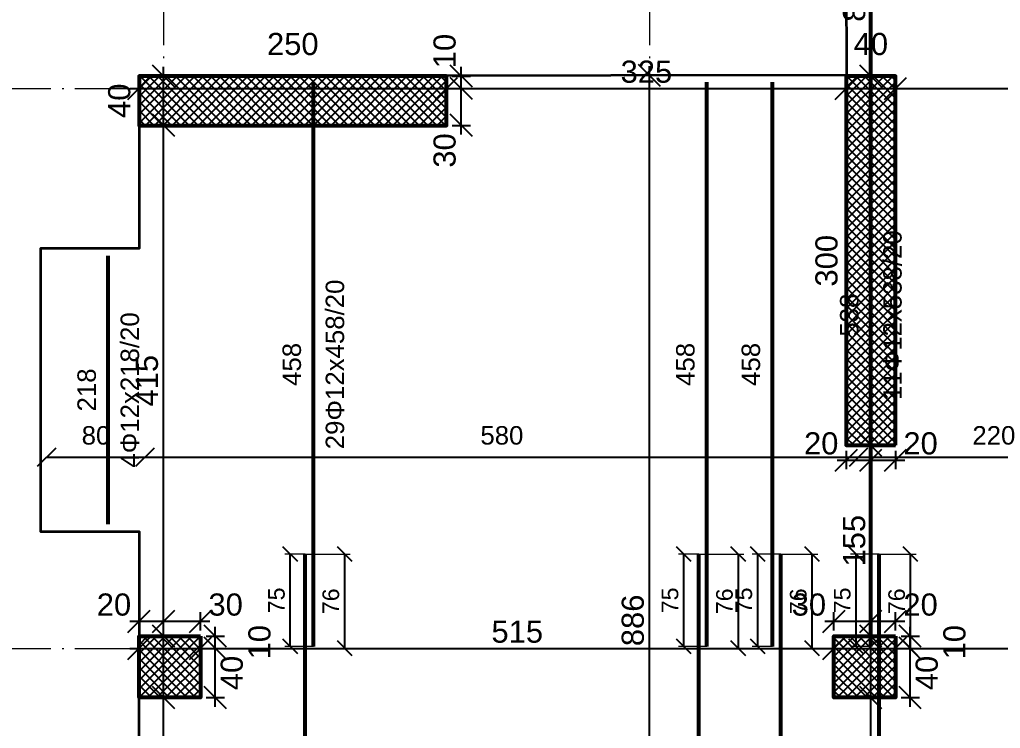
# Model space of a CAD drawing. Header units: millimetres. Extents: x -404 to 6018, y -5139 to 7890.
# Drawn here: x 4133 to 4930, y 2330 to 2906 of the extents above; entities that cross this region are included whole.
import ezdxf
from ezdxf.enums import TextEntityAlignment as Align

# ---------------------------------------------------------------- set-up
doc = ezdxf.new("R2010")
doc.units = ezdxf.units.MM
doc.linetypes.add('ZWCAD_ISO04W100', pattern=[30.5, 24, -3, 0.5, -3])
for name, color, linetype, lineweight in [('AXIS LINES', 255, 'ZWCAD_ISO04W100', 13), ('COLUMN', 140, 'Continuous', 53), ('SLAB', 3, 'Continuous', 35), ('WALL', 10, 'Continuous', 53)]:
    doc.layers.add(name, color=color, linetype=linetype, lineweight=lineweight)
for name, color, linetype in [('FW_COLUMN_HATCH', 8, 'Continuous'), ('FW_DIM', 7, 'Continuous'), ('FW_WALL_HATCH', 8, 'Continuous'), ('REB_BOT_MESH_Y', 5, 'Continuous'), ('REB_BOT_MESH_Y_AXDIM', 5, 'Continuous'), ('REB_BOT_MESH_Y_LAP', 5, 'Continuous'), ('REB_BOT_MESH_Y_RANGE', 5, 'Continuous'), ('REB_BOT_MESH_Y_TEXT', 5, 'Continuous')]:
    doc.layers.add(name, color=color, linetype=linetype)
doc.styles.add('REBAR_TXT', font='arial.ttf')
doc.styles.get("Standard").update_dxf_attribs({"font": 'arial.ttf'})
doc.dimstyles.new('FW_DIM', dxfattribs={"dimtxt": 18, "dimasz": 9, "dimexe": 7.5, "dimexo": 4.5, "dimgap": 4.5, "dimtad": 1, "dimdec": 0, "dimtxsty": 'Standard', "dimtsz": 9, "dimcen": 2.5, "dimdle": 7.5, "dimclrd": 256, "dimclre": 256, "dimclrt": 7, "dimazin": 3, "dimtfac": 1, "dimtmove": 2, "dimatfit": 3})
doc.dimstyles.new('REBAR LAP', dxfattribs={"dimtxt": 13.5, "dimasz": 2.5, "dimexe": 4.5, "dimexo": 0, "dimgap": 4.5, "dimtad": 1, "dimdec": 0, "dimtxsty": 'Standard', "dimtsz": 6, "dimcen": 2.5, "dimclrd": 6, "dimclre": 6, "dimclrt": 7, "dimazin": 3, "dimtfac": 1, "dimtmove": 2, "dimatfit": 3, "dimlwd": 25, "dimlwe": 18})
doc.dimstyles.new('REBAR M-200', dxfattribs={"dimtxt": 15, "dimasz": 15, "dimexe": 25, "dimexo": 12.5, "dimgap": 10, "dimtad": 1, "dimdec": 0, "dimtxsty": 'Standard', "dimblk": 'NONE', "dimcen": 50, "dimse1": 1, "dimse2": 1, "dimclrd": 6, "dimclre": 6, "dimclrt": 7, "dimazin": 3, "dimtfac": 1, "dimtmove": 2, "dimatfit": 3, "dimldrblk": 'NONE', "dimlwd": 53})
doc.dimstyles.new('REBAR RANGE', dxfattribs={"dimtxt": 15, "dimasz": 2.5, "dimexe": 0, "dimexo": 0, "dimgap": 10, "dimtad": 1, "dimdec": 0, "dimtxsty": 'Standard', "dimtsz": 7.5, "dimcen": 2.5, "dimse1": 1, "dimse2": 1, "dimclrd": 6, "dimclre": 6, "dimclrt": 7, "dimazin": 3, "dimtfac": 1, "dimtmove": 2, "dimatfit": 3, "dimlwd": 25})

# ---------------------------------------------------------------- blocks, each defined once
blk = doc.blocks.new('*D711')
at = {"color": 6, "lineweight": 53}
blk.add_line((4364.99, 1955), (4364.99, 2471.5), dxfattribs=at)
at = {"layer": 'Defpoints'}
for p in [(4364.99, 2471.5), (4364.99, 1955), (4364.99, 1955)]:
    blk.add_point(p, dxfattribs=at)
at = {"layer": 'REB_BOT_MESH_Y', "color": 7, "insert": (4347.49, 2213.25), "char_height": 15, "attachment_point": 5, "rotation": 90}
blk.add_mtext('516', dxfattribs=at)
blk = doc.blocks.new('_NONE')
blk = doc.blocks.new('*D712')
at = {"color": 6, "lineweight": 53}
blk.add_line((4371.74, 2396.5), (4371.74, 2855), dxfattribs=at)
at = {"layer": 'Defpoints'}
for p in [(4371.74, 2855), (4371.74, 2396.5), (4371.74, 2396.5)]:
    blk.add_point(p, dxfattribs=at)
at = {"layer": 'REB_BOT_MESH_Y', "color": 7, "insert": (4354.24, 2625.75), "char_height": 15, "attachment_point": 5, "rotation": 90}
blk.add_mtext('458', dxfattribs=at)
blk = doc.blocks.new('_Oblique')
at = {"color": 0, "linetype": 'ByBlock', "lineweight": -2}
blk.add_line((-0.5, -0.5), (0.5, 0.5), dxfattribs=at)
blk = doc.blocks.new('*D713')
at = {"color": 6, "lineweight": 18}
for p, q in [((4364.99, 2471.5), (4348.49, 2471.5)), ((4371.74, 2396.5), (4348.49, 2396.5))]:
    blk.add_line(p, q, dxfattribs=at)
at = {"color": 6, "lineweight": 25}
blk.add_line((4352.99, 2396.5), (4352.99, 2471.5), dxfattribs=at)
at = {"layer": 'Defpoints'}
for p in [(4364.99, 2471.5), (4352.99, 2396.5), (4371.74, 2396.5)]:
    blk.add_point(p, dxfattribs=at)
at = {"layer": 'REB_BOT_MESH_Y_LAP', "color": 6, "xscale": 12, "yscale": 12, "rotation": 90}
for p in [(4352.99, 2471.5), (4352.99, 2396.5)]:
    blk.add_blockref('_OBLIQUE', p, dxfattribs=at)
at = {"layer": 'REB_BOT_MESH_Y_LAP', "color": 7, "insert": (4341.74, 2434), "char_height": 13.5, "attachment_point": 5, "rotation": 90}
blk.add_mtext('75', dxfattribs=at)
blk = doc.blocks.new('*D714')
at = {"color": 6, "lineweight": 18}
for p, q in [((4364.99, 2471.5), (4401.74, 2471.5)), ((4364.99, 2395), (4401.74, 2395))]:
    blk.add_line(p, q, dxfattribs=at)
at = {"color": 6, "lineweight": 25}
blk.add_line((4397.24, 2395), (4397.24, 2471.5), dxfattribs=at)
at = {"layer": 'Defpoints'}
for p in [(4364.99, 2471.5), (4364.99, 2395), (4397.24, 2395)]:
    blk.add_point(p, dxfattribs=at)
at = {"layer": 'REB_BOT_MESH_Y_AXDIM', "color": 6, "xscale": 12, "yscale": 12, "rotation": 90}
for p in [(4397.24, 2471.5), (4397.24, 2395)]:
    blk.add_blockref('_OBLIQUE', p, dxfattribs=at)
at = {"layer": 'REB_BOT_MESH_Y_AXDIM', "color": 7, "insert": (4385.99, 2433.25), "char_height": 13.5, "attachment_point": 5, "rotation": 90}
blk.add_mtext('76', dxfattribs=at)
blk = doc.blocks.new('*D739')
at = {"color": 6, "lineweight": 53}
blk.add_line((4831.74, 1967.5), (4831.74, 2471.5), dxfattribs=at)
at = {"layer": 'Defpoints'}
for p in [(4831.74, 2471.5), (4831.74, 1967.5), (4831.74, 1967.5)]:
    blk.add_point(p, dxfattribs=at)
at = {"layer": 'REB_BOT_MESH_Y', "color": 7, "insert": (4814.24, 2219.5), "char_height": 15, "attachment_point": 5, "rotation": 90}
blk.add_mtext('504', dxfattribs=at)
blk = doc.blocks.new('*D740')
at = {"color": 6, "lineweight": 53}
blk.add_line((4824.99, 2396.5), (4824.99, 2935), dxfattribs=at)
at = {"layer": 'Defpoints'}
for p in [(4824.99, 2935), (4824.99, 2396.5), (4824.99, 2396.5)]:
    blk.add_point(p, dxfattribs=at)
at = {"layer": 'REB_BOT_MESH_Y', "color": 7, "insert": (4807.49, 2665.75), "char_height": 15, "attachment_point": 5, "rotation": 90}
blk.add_mtext('538', dxfattribs=at)
blk = doc.blocks.new('*D751')
at = {"color": 6, "lineweight": 18}
for p, q in [((4831.74, 2471.5), (4808.49, 2471.5)), ((4824.99, 2396.5), (4808.49, 2396.5))]:
    blk.add_line(p, q, dxfattribs=at)
at = {"color": 6, "lineweight": 25}
blk.add_line((4812.99, 2396.5), (4812.99, 2471.5), dxfattribs=at)
at = {"layer": 'Defpoints'}
for p in [(4831.74, 2471.5), (4812.99, 2396.5), (4824.99, 2396.5)]:
    blk.add_point(p, dxfattribs=at)
at = {"layer": 'REB_BOT_MESH_Y_LAP', "color": 6, "xscale": 12, "yscale": 12, "rotation": 90}
for p in [(4812.99, 2471.5), (4812.99, 2396.5)]:
    blk.add_blockref('_OBLIQUE', p, dxfattribs=at)
at = {"layer": 'REB_BOT_MESH_Y_LAP', "color": 7, "insert": (4801.74, 2434), "char_height": 13.5, "attachment_point": 5, "rotation": 90}
blk.add_mtext('75', dxfattribs=at)
blk = doc.blocks.new('*D752')
at = {"color": 6, "lineweight": 18}
for p, q in [((4831.74, 2471.5), (4861.74, 2471.5)), ((4831.74, 2395), (4861.74, 2395))]:
    blk.add_line(p, q, dxfattribs=at)
at = {"color": 6, "lineweight": 25}
blk.add_line((4857.24, 2395), (4857.24, 2471.5), dxfattribs=at)
at = {"layer": 'Defpoints'}
for p in [(4831.74, 2471.5), (4831.74, 2395), (4857.24, 2395)]:
    blk.add_point(p, dxfattribs=at)
at = {"layer": 'REB_BOT_MESH_Y_AXDIM', "color": 6, "xscale": 12, "yscale": 12, "rotation": 90}
for p in [(4857.24, 2471.5), (4857.24, 2395)]:
    blk.add_blockref('_OBLIQUE', p, dxfattribs=at)
at = {"layer": 'REB_BOT_MESH_Y_AXDIM', "color": 7, "insert": (4845.99, 2433.25), "char_height": 13.5, "attachment_point": 5, "rotation": 90}
blk.add_mtext('76', dxfattribs=at)
blk = doc.blocks.new('*D783')
at = {"color": 6, "lineweight": 53}
blk.add_line((4751.74, 1967.5), (4751.74, 2471.5), dxfattribs=at)
at = {"layer": 'Defpoints'}
for p in [(4751.74, 2471.5), (4751.74, 1967.5), (4751.74, 1967.5)]:
    blk.add_point(p, dxfattribs=at)
at = {"layer": 'REB_BOT_MESH_Y', "color": 7, "insert": (4734.24, 2219.5), "char_height": 15, "attachment_point": 5, "rotation": 90}
blk.add_mtext('504', dxfattribs=at)
blk = doc.blocks.new('*D784')
at = {"color": 6, "lineweight": 53}
blk.add_line((4744.99, 2396.5), (4744.99, 2855), dxfattribs=at)
at = {"layer": 'Defpoints'}
for p in [(4744.99, 2855), (4744.99, 2396.5), (4744.99, 2396.5)]:
    blk.add_point(p, dxfattribs=at)
at = {"layer": 'REB_BOT_MESH_Y', "color": 7, "insert": (4727.49, 2625.75), "char_height": 15, "attachment_point": 5, "rotation": 90}
blk.add_mtext('458', dxfattribs=at)
blk = doc.blocks.new('*D795')
at = {"color": 6, "lineweight": 18}
for p, q in [((4751.74, 2471.5), (4728.49, 2471.5)), ((4744.99, 2396.5), (4728.49, 2396.5))]:
    blk.add_line(p, q, dxfattribs=at)
at = {"color": 6, "lineweight": 25}
blk.add_line((4732.99, 2396.5), (4732.99, 2471.5), dxfattribs=at)
at = {"layer": 'Defpoints'}
for p in [(4751.74, 2471.5), (4732.99, 2396.5), (4744.99, 2396.5)]:
    blk.add_point(p, dxfattribs=at)
at = {"layer": 'REB_BOT_MESH_Y_LAP', "color": 6, "xscale": 12, "yscale": 12, "rotation": 90}
for p in [(4732.99, 2471.5), (4732.99, 2396.5)]:
    blk.add_blockref('_OBLIQUE', p, dxfattribs=at)
at = {"layer": 'REB_BOT_MESH_Y_LAP', "color": 7, "insert": (4721.74, 2434), "char_height": 13.5, "attachment_point": 5, "rotation": 90}
blk.add_mtext('75', dxfattribs=at)
blk = doc.blocks.new('*D796')
at = {"color": 6, "lineweight": 18}
for p, q in [((4751.74, 2471.5), (4781.74, 2471.5)), ((4751.74, 2395), (4781.74, 2395))]:
    blk.add_line(p, q, dxfattribs=at)
at = {"color": 6, "lineweight": 25}
blk.add_line((4777.24, 2395), (4777.24, 2471.5), dxfattribs=at)
at = {"layer": 'Defpoints'}
for p in [(4751.74, 2471.5), (4751.74, 2395), (4777.24, 2395)]:
    blk.add_point(p, dxfattribs=at)
at = {"layer": 'REB_BOT_MESH_Y_AXDIM', "color": 6, "xscale": 12, "yscale": 12, "rotation": 90}
for p in [(4777.24, 2471.5), (4777.24, 2395)]:
    blk.add_blockref('_OBLIQUE', p, dxfattribs=at)
at = {"layer": 'REB_BOT_MESH_Y_AXDIM', "color": 7, "insert": (4765.99, 2433.25), "char_height": 13.5, "attachment_point": 5, "rotation": 90}
blk.add_mtext('76', dxfattribs=at)
blk = doc.blocks.new('*D822')
at = {"color": 6, "lineweight": 53}
blk.add_line((4684.99, 1967.5), (4684.99, 2471.5), dxfattribs=at)
at = {"layer": 'Defpoints'}
for p in [(4684.99, 2471.5), (4684.99, 1967.5), (4684.99, 1967.5)]:
    blk.add_point(p, dxfattribs=at)
at = {"layer": 'REB_BOT_MESH_Y', "color": 7, "insert": (4667.49, 2219.5), "char_height": 15, "attachment_point": 5, "rotation": 90}
blk.add_mtext('504', dxfattribs=at)
blk = doc.blocks.new('*D823')
at = {"color": 6, "lineweight": 53}
blk.add_line((4691.74, 2396.5), (4691.74, 2855), dxfattribs=at)
at = {"layer": 'Defpoints'}
for p in [(4691.74, 2855), (4691.74, 2396.5), (4691.74, 2396.5)]:
    blk.add_point(p, dxfattribs=at)
at = {"layer": 'REB_BOT_MESH_Y', "color": 7, "insert": (4674.24, 2625.75), "char_height": 15, "attachment_point": 5, "rotation": 90}
blk.add_mtext('458', dxfattribs=at)
blk = doc.blocks.new('*D832')
at = {"color": 6, "lineweight": 18}
for p, q in [((4684.99, 2471.5), (4668.49, 2471.5)), ((4691.74, 2396.5), (4668.49, 2396.5))]:
    blk.add_line(p, q, dxfattribs=at)
at = {"color": 6, "lineweight": 25}
blk.add_line((4672.99, 2396.5), (4672.99, 2471.5), dxfattribs=at)
at = {"layer": 'Defpoints'}
for p in [(4684.99, 2471.5), (4672.99, 2396.5), (4691.74, 2396.5)]:
    blk.add_point(p, dxfattribs=at)
at = {"layer": 'REB_BOT_MESH_Y_LAP', "color": 6, "xscale": 12, "yscale": 12, "rotation": 90}
for p in [(4672.99, 2471.5), (4672.99, 2396.5)]:
    blk.add_blockref('_OBLIQUE', p, dxfattribs=at)
at = {"layer": 'REB_BOT_MESH_Y_LAP', "color": 7, "insert": (4661.74, 2434), "char_height": 13.5, "attachment_point": 5, "rotation": 90}
blk.add_mtext('75', dxfattribs=at)
blk = doc.blocks.new('*D833')
at = {"color": 6, "lineweight": 18}
for p, q in [((4684.99, 2471.5), (4721.74, 2471.5)), ((4684.99, 2395), (4721.74, 2395))]:
    blk.add_line(p, q, dxfattribs=at)
at = {"color": 6, "lineweight": 25}
blk.add_line((4717.24, 2395), (4717.24, 2471.5), dxfattribs=at)
at = {"layer": 'Defpoints'}
for p in [(4684.99, 2471.5), (4684.99, 2395), (4717.24, 2395)]:
    blk.add_point(p, dxfattribs=at)
at = {"layer": 'REB_BOT_MESH_Y_AXDIM', "color": 6, "xscale": 12, "yscale": 12, "rotation": 90}
for p in [(4717.24, 2471.5), (4717.24, 2395)]:
    blk.add_blockref('_OBLIQUE', p, dxfattribs=at)
at = {"layer": 'REB_BOT_MESH_Y_AXDIM', "color": 7, "insert": (4705.99, 2433.25), "char_height": 13.5, "attachment_point": 5, "rotation": 90}
blk.add_mtext('76', dxfattribs=at)
blk = doc.blocks.new('*D855')
at = {"color": 6, "lineweight": 25}
blk.add_line((4234.99, 2550.5), (4814.99, 2550.5), dxfattribs=at)
at = {"layer": 'Defpoints'}
for p in [(4234.99, 2550.5), (4234.99, 2550.5), (4814.99, 2550.5)]:
    blk.add_point(p, dxfattribs=at)
at = {"layer": 'REB_BOT_MESH_Y_RANGE', "color": 6, "xscale": 15, "yscale": 15}
for p in [(4234.99, 2550.5), (4814.99, 2550.5)]:
    blk.add_blockref('_OBLIQUE', p, dxfattribs=at)
at = {"layer": 'REB_BOT_MESH_Y_RANGE', "color": 7, "insert": (4524.99, 2568), "char_height": 15, "attachment_point": 5}
blk.add_mtext('580', dxfattribs=at)
blk = doc.blocks.new('*D858')
at = {"color": 6, "lineweight": 25}
blk.add_line((4814.99, 2550.5), (5034.99, 2550.5), dxfattribs=at)
at = {"layer": 'Defpoints'}
for p in [(4814.99, 2550.5), (4814.99, 2550.5), (5034.99, 2550.5)]:
    blk.add_point(p, dxfattribs=at)
at = {"layer": 'REB_BOT_MESH_Y_RANGE', "color": 6, "xscale": 15, "yscale": 15}
for p in [(4814.99, 2550.5), (5034.99, 2550.5)]:
    blk.add_blockref('_OBLIQUE', p, dxfattribs=at)
at = {"layer": 'REB_BOT_MESH_Y_RANGE', "color": 7, "insert": (4924.99, 2568), "char_height": 15, "attachment_point": 5}
blk.add_mtext('220', dxfattribs=at)
blk = doc.blocks.new('*D871')
at = {"color": 6, "lineweight": 25}
blk.add_line((4154.99, 2550.5), (4234.99, 2550.5), dxfattribs=at)
at = {"layer": 'Defpoints'}
for p in [(4154.99, 2550.5), (4154.99, 2550.5), (4234.99, 2550.5)]:
    blk.add_point(p, dxfattribs=at)
at = {"layer": 'REB_BOT_MESH_Y_RANGE', "color": 6, "xscale": 15, "yscale": 15}
for p in [(4154.99, 2550.5), (4234.99, 2550.5)]:
    blk.add_blockref('_OBLIQUE', p, dxfattribs=at)
at = {"layer": 'REB_BOT_MESH_Y_RANGE', "color": 7, "insert": (4194.99, 2568), "char_height": 15, "attachment_point": 5}
blk.add_mtext('80', dxfattribs=at)
blk = doc.blocks.new('*D872')
at = {"color": 6, "lineweight": 53}
blk.add_line((4204.99, 2496), (4204.99, 2714), dxfattribs=at)
at = {"layer": 'Defpoints'}
for p in [(4204.99, 2714), (4204.99, 2496), (4204.99, 2496)]:
    blk.add_point(p, dxfattribs=at)
at = {"layer": 'REB_BOT_MESH_Y', "color": 7, "insert": (4187.49, 2605), "char_height": 15, "attachment_point": 5, "rotation": 90}
blk.add_mtext('218', dxfattribs=at)
blk = doc.blocks.new('*D895')
for p, q in [((4491.99, 2812.5), (4491.99, 2857.5)), ((4484.49, 2850), (4499.49, 2850)), ((4484.49, 2820), (4499.49, 2820))]:
    blk.add_line(p, q)
at = {"layer": 'Defpoints'}
for p in [(4479.99, 2850), (4479.99, 2820), (4491.99, 2820)]:
    blk.add_point(p, dxfattribs=at)
at = {"layer": 'FW_DIM', "xscale": 18, "yscale": 18, "rotation": 90}
for p in [(4491.99, 2850), (4491.99, 2820)]:
    blk.add_blockref('_OBLIQUE', p, dxfattribs=at)
at = {"layer": 'FW_DIM', "color": 7, "insert": (4478.49, 2799.6), "char_height": 18, "attachment_point": 5, "rotation": 90}
blk.add_mtext('30', dxfattribs=at)
blk = doc.blocks.new('*D896')
for p, q in [((4491.99, 2842.5), (4491.99, 2867.5)), ((4484.49, 2860), (4499.49, 2860)), ((4484.49, 2850), (4499.49, 2850))]:
    blk.add_line(p, q)
at = {"layer": 'Defpoints'}
for p in [(4479.99, 2860), (4479.99, 2850), (4491.99, 2850)]:
    blk.add_point(p, dxfattribs=at)
at = {"layer": 'FW_DIM', "xscale": 18, "yscale": 18, "rotation": 90}
for p in [(4491.99, 2860), (4491.99, 2850)]:
    blk.add_blockref('_OBLIQUE', p, dxfattribs=at)
at = {"layer": 'FW_DIM', "color": 7, "insert": (4478.49, 2880.4), "char_height": 18, "attachment_point": 5, "rotation": 90}
blk.add_mtext('10', dxfattribs=at)
blk = doc.blocks.new('*D909')
for p, q in [((4804.99, 2555.5), (4804.99, 2540.5)), ((4824.99, 2555.5), (4824.99, 2540.5)), ((4797.49, 2548), (4832.49, 2548))]:
    blk.add_line(p, q)
at = {"layer": 'Defpoints'}
for p in [(4804.99, 2560), (4824.99, 2560), (4804.99, 2548)]:
    blk.add_point(p, dxfattribs=at)
at = {"layer": 'FW_DIM', "xscale": 18, "yscale": 18}
for p in [(4804.99, 2548), (4824.99, 2548)]:
    blk.add_blockref('_OBLIQUE', p, dxfattribs=at)
at = {"layer": 'FW_DIM', "color": 7, "insert": (4784.59, 2561.5), "char_height": 18, "attachment_point": 5}
blk.add_mtext('20', dxfattribs=at)
blk = doc.blocks.new('*D910')
for p, q in [((4824.99, 2555.5), (4824.99, 2540.5)), ((4844.99, 2555.5), (4844.99, 2540.5)), ((4817.49, 2548), (4852.49, 2548))]:
    blk.add_line(p, q)
at = {"layer": 'Defpoints'}
for p in [(4824.99, 2560), (4844.99, 2560), (4824.99, 2548)]:
    blk.add_point(p, dxfattribs=at)
at = {"layer": 'FW_DIM', "xscale": 18, "yscale": 18}
for p in [(4824.99, 2548), (4844.99, 2548)]:
    blk.add_blockref('_OBLIQUE', p, dxfattribs=at)
at = {"layer": 'FW_DIM', "color": 7, "insert": (4865.39, 2561.5), "char_height": 18, "attachment_point": 5}
blk.add_mtext('20', dxfattribs=at)
blk = doc.blocks.new('*D913')
for p, q in [((4794.99, 2409.5), (4794.99, 2424.5)), ((4824.99, 2409.5), (4824.99, 2424.5)), ((4787.49, 2417), (4832.49, 2417))]:
    blk.add_line(p, q)
at = {"layer": 'Defpoints'}
for p in [(4794.99, 2417), (4794.99, 2405), (4824.99, 2405)]:
    blk.add_point(p, dxfattribs=at)
at = {"layer": 'FW_DIM', "xscale": 18, "yscale": 18}
for p in [(4794.99, 2417), (4824.99, 2417)]:
    blk.add_blockref('_OBLIQUE', p, dxfattribs=at)
at = {"layer": 'FW_DIM', "color": 7, "insert": (4774.59, 2430.5), "char_height": 18, "attachment_point": 5}
blk.add_mtext('30', dxfattribs=at)
blk = doc.blocks.new('*D914')
for p, q in [((4824.99, 2409.5), (4824.99, 2424.5)), ((4844.99, 2409.5), (4844.99, 2424.5)), ((4817.49, 2417), (4852.49, 2417))]:
    blk.add_line(p, q)
at = {"layer": 'Defpoints'}
for p in [(4824.99, 2417), (4824.99, 2405), (4844.99, 2405)]:
    blk.add_point(p, dxfattribs=at)
at = {"layer": 'FW_DIM', "xscale": 18, "yscale": 18}
for p in [(4824.99, 2417), (4844.99, 2417)]:
    blk.add_blockref('_OBLIQUE', p, dxfattribs=at)
at = {"layer": 'FW_DIM', "color": 7, "insert": (4865.39, 2430.5), "char_height": 18, "attachment_point": 5}
blk.add_mtext('20', dxfattribs=at)
blk = doc.blocks.new('*D915')
for p, q in [((4856.99, 2347.5), (4856.99, 2402.5)), ((4849.49, 2395), (4864.49, 2395)), ((4849.49, 2355), (4864.49, 2355))]:
    blk.add_line(p, q)
at = {"layer": 'Defpoints'}
for p in [(4844.99, 2395), (4844.99, 2355), (4856.99, 2355)]:
    blk.add_point(p, dxfattribs=at)
at = {"layer": 'FW_DIM', "xscale": 18, "yscale": 18, "rotation": 90}
for p in [(4856.99, 2395), (4856.99, 2355)]:
    blk.add_blockref('_OBLIQUE', p, dxfattribs=at)
at = {"layer": 'FW_DIM', "color": 7, "insert": (4870.49, 2375), "char_height": 18, "attachment_point": 5, "rotation": 90}
blk.add_mtext('40', dxfattribs=at)
blk = doc.blocks.new('*D916')
for p, q in [((4856.99, 2387.5), (4856.99, 2412.5)), ((4849.49, 2405), (4864.49, 2405)), ((4849.49, 2395), (4864.49, 2395))]:
    blk.add_line(p, q)
at = {"layer": 'Defpoints'}
for p in [(4844.99, 2405), (4844.99, 2395), (4856.99, 2395)]:
    blk.add_point(p, dxfattribs=at)
at = {"layer": 'FW_DIM', "xscale": 18, "yscale": 18, "rotation": 90}
for p in [(4856.99, 2405), (4856.99, 2395)]:
    blk.add_blockref('_OBLIQUE', p, dxfattribs=at)
at = {"layer": 'FW_DIM', "color": 7, "insert": (4892.99, 2400), "char_height": 18, "attachment_point": 5, "rotation": 90}
blk.add_mtext('10', dxfattribs=at)
blk = doc.blocks.new('*D917')
for p, q in [((4229.99, 2409.5), (4229.99, 2424.5)), ((4249.99, 2409.5), (4249.99, 2424.5)), ((4222.49, 2417), (4257.49, 2417))]:
    blk.add_line(p, q)
at = {"layer": 'Defpoints'}
for p in [(4229.99, 2417), (4229.99, 2405), (4249.99, 2405)]:
    blk.add_point(p, dxfattribs=at)
at = {"layer": 'FW_DIM', "xscale": 18, "yscale": 18}
for p in [(4229.99, 2417), (4249.99, 2417)]:
    blk.add_blockref('_OBLIQUE', p, dxfattribs=at)
at = {"layer": 'FW_DIM', "color": 7, "insert": (4209.59, 2430.5), "char_height": 18, "attachment_point": 5}
blk.add_mtext('20', dxfattribs=at)
blk = doc.blocks.new('*D918')
for p, q in [((4249.99, 2409.5), (4249.99, 2424.5)), ((4279.99, 2409.5), (4279.99, 2424.5)), ((4242.49, 2417), (4287.49, 2417))]:
    blk.add_line(p, q)
at = {"layer": 'Defpoints'}
for p in [(4249.99, 2417), (4249.99, 2405), (4279.99, 2405)]:
    blk.add_point(p, dxfattribs=at)
at = {"layer": 'FW_DIM', "xscale": 18, "yscale": 18}
for p in [(4249.99, 2417), (4279.99, 2417)]:
    blk.add_blockref('_OBLIQUE', p, dxfattribs=at)
at = {"layer": 'FW_DIM', "color": 7, "insert": (4300.39, 2430.5), "char_height": 18, "attachment_point": 5}
blk.add_mtext('30', dxfattribs=at)
blk = doc.blocks.new('*D919')
for p, q in [((4291.99, 2347.5), (4291.99, 2402.5)), ((4284.49, 2395), (4299.49, 2395)), ((4284.49, 2355), (4299.49, 2355))]:
    blk.add_line(p, q)
at = {"layer": 'Defpoints'}
for p in [(4279.99, 2395), (4279.99, 2355), (4291.99, 2355)]:
    blk.add_point(p, dxfattribs=at)
at = {"layer": 'FW_DIM', "xscale": 18, "yscale": 18, "rotation": 90}
for p in [(4291.99, 2395), (4291.99, 2355)]:
    blk.add_blockref('_OBLIQUE', p, dxfattribs=at)
at = {"layer": 'FW_DIM', "color": 7, "insert": (4305.49, 2375), "char_height": 18, "attachment_point": 5, "rotation": 90}
blk.add_mtext('40', dxfattribs=at)
blk = doc.blocks.new('*D920')
for p, q in [((4291.99, 2387.5), (4291.99, 2412.5)), ((4284.49, 2405), (4299.49, 2405)), ((4284.49, 2395), (4299.49, 2395))]:
    blk.add_line(p, q)
at = {"layer": 'Defpoints'}
for p in [(4279.99, 2405), (4279.99, 2395), (4291.99, 2395)]:
    blk.add_point(p, dxfattribs=at)
at = {"layer": 'FW_DIM', "xscale": 18, "yscale": 18, "rotation": 90}
for p in [(4291.99, 2405), (4291.99, 2395)]:
    blk.add_blockref('_OBLIQUE', p, dxfattribs=at)
at = {"layer": 'FW_DIM', "color": 7, "insert": (4327.99, 2400), "char_height": 18, "attachment_point": 5, "rotation": 90}
blk.add_mtext('10', dxfattribs=at)
blk = doc.blocks.new('*D992')
for p, q in [((4229.93, 2399.5), (4229.93, 2402.5)), ((4279.99, 2399.5), (4279.99, 2402.5)), ((4222.43, 2395), (4287.49, 2395))]:
    blk.add_line(p, q)
at = {"layer": 'Defpoints'}
for p in [(4229.93, 2395), (4229.93, 2395), (4279.99, 2395)]:
    blk.add_point(p, dxfattribs=at)
at = {"layer": 'FW_DIM', "xscale": 18, "yscale": 18}
for p in [(4229.93, 2395), (4279.99, 2395)]:
    blk.add_blockref('_OBLIQUE', p, dxfattribs=at)
blk = doc.blocks.new('*D993')
for p, q in [((4279.99, 2399.5), (4279.99, 2402.5)), ((4794.99, 2399.5), (4794.99, 2402.5)), ((4272.49, 2395), (4802.49, 2395))]:
    blk.add_line(p, q)
at = {"layer": 'Defpoints'}
for p in [(4279.99, 2395), (4279.99, 2395), (4794.99, 2395)]:
    blk.add_point(p, dxfattribs=at)
at = {"layer": 'FW_DIM', "xscale": 18, "yscale": 18}
for p in [(4279.99, 2395), (4794.99, 2395)]:
    blk.add_blockref('_OBLIQUE', p, dxfattribs=at)
at = {"layer": 'FW_DIM', "color": 7, "insert": (4537.49, 2408.5), "char_height": 18, "attachment_point": 5}
blk.add_mtext('515', dxfattribs=at)
blk = doc.blocks.new('*D994')
for p, q in [((4794.99, 2399.5), (4794.99, 2402.5)), ((4844.99, 2399.5), (4844.99, 2402.5)), ((4787.49, 2395), (4852.49, 2395))]:
    blk.add_line(p, q)
at = {"layer": 'Defpoints'}
for p in [(4794.99, 2395), (4794.99, 2395), (4844.99, 2395)]:
    blk.add_point(p, dxfattribs=at)
at = {"layer": 'FW_DIM', "xscale": 18, "yscale": 18}
for p in [(4794.99, 2395), (4844.99, 2395)]:
    blk.add_blockref('_OBLIQUE', p, dxfattribs=at)
blk = doc.blocks.new('*D995')
for p, q in [((4844.99, 2399.5), (4844.99, 2402.5)), ((5449.99, 2399.5), (5449.99, 2402.5)), ((4837.49, 2395), (5457.49, 2395))]:
    blk.add_line(p, q)
at = {"layer": 'Defpoints'}
for p in [(4844.99, 2395), (4844.99, 2395), (5449.99, 2395)]:
    blk.add_point(p, dxfattribs=at)
at = {"layer": 'FW_DIM', "xscale": 18, "yscale": 18}
for p in [(4844.99, 2395), (5449.99, 2395)]:
    blk.add_blockref('_OBLIQUE', p, dxfattribs=at)
at = {"layer": 'FW_DIM', "color": 7, "insert": (5147.49, 2408.5), "char_height": 18, "attachment_point": 5}
blk.add_mtext('605', dxfattribs=at)
blk = doc.blocks.new('*D998')
for p, q in [((4229.99, 2854.5), (4229.99, 2857.5)), ((4479.99, 2854.5), (4479.99, 2857.5)), ((4222.49, 2850), (4487.49, 2850))]:
    blk.add_line(p, q)
at = {"layer": 'Defpoints'}
for p in [(4229.99, 2850), (4229.99, 2850), (4479.99, 2850)]:
    blk.add_point(p, dxfattribs=at)
at = {"layer": 'FW_DIM', "xscale": 18, "yscale": 18}
for p in [(4229.99, 2850), (4479.99, 2850)]:
    blk.add_blockref('_OBLIQUE', p, dxfattribs=at)
at = {"layer": 'FW_DIM', "color": 7, "insert": (4354.99, 2886), "char_height": 18, "attachment_point": 5}
blk.add_mtext('250', dxfattribs=at)
blk = doc.blocks.new('*D999')
for p, q in [((4479.99, 2854.5), (4479.99, 2857.5)), ((4804.99, 2854.5), (4804.99, 2857.5)), ((4472.49, 2850), (4812.49, 2850))]:
    blk.add_line(p, q)
at = {"layer": 'Defpoints'}
for p in [(4479.99, 2850), (4479.99, 2850), (4804.99, 2850)]:
    blk.add_point(p, dxfattribs=at)
at = {"layer": 'FW_DIM', "xscale": 18, "yscale": 18}
for p in [(4479.99, 2850), (4804.99, 2850)]:
    blk.add_blockref('_OBLIQUE', p, dxfattribs=at)
at = {"layer": 'FW_DIM', "color": 7, "insert": (4642.49, 2863.5), "char_height": 18, "attachment_point": 5}
blk.add_mtext('325', dxfattribs=at)
blk = doc.blocks.new('*D1000')
for p, q in [((4804.99, 2854.5), (4804.99, 2857.5)), ((4844.99, 2854.5), (4844.99, 2857.5)), ((4797.49, 2850), (4852.49, 2850))]:
    blk.add_line(p, q)
at = {"layer": 'Defpoints'}
for p in [(4804.99, 2850), (4804.99, 2850), (4844.99, 2850)]:
    blk.add_point(p, dxfattribs=at)
at = {"layer": 'FW_DIM', "xscale": 18, "yscale": 18}
for p in [(4804.99, 2850), (4844.99, 2850)]:
    blk.add_blockref('_OBLIQUE', p, dxfattribs=at)
at = {"layer": 'FW_DIM', "color": 7, "insert": (4824.99, 2886), "char_height": 18, "attachment_point": 5}
blk.add_mtext('40', dxfattribs=at)
blk = doc.blocks.new('*D1001')
for p, q in [((4844.99, 2854.5), (4844.99, 2857.5)), ((5249.99, 2854.5), (5249.99, 2857.5)), ((4837.49, 2850), (5257.49, 2850))]:
    blk.add_line(p, q)
at = {"layer": 'Defpoints'}
for p in [(4844.99, 2850), (4844.99, 2850), (5249.99, 2850)]:
    blk.add_point(p, dxfattribs=at)
at = {"layer": 'FW_DIM', "xscale": 18, "yscale": 18}
for p in [(4844.99, 2850), (5249.99, 2850)]:
    blk.add_blockref('_OBLIQUE', p, dxfattribs=at)
at = {"layer": 'FW_DIM', "color": 7, "insert": (5047.49, 2863.5), "char_height": 18, "attachment_point": 5}
blk.add_mtext('405', dxfattribs=at)
blk = doc.blocks.new('*D1015')
for p, q in [((4249.99, 1992.5), (4249.99, 2362.5)), ((4245.49, 2355), (4242.49, 2355)), ((4245.49, 2000), (4242.49, 2000))]:
    blk.add_line(p, q)
at = {"layer": 'Defpoints'}
for p in [(4249.99, 2355), (4249.99, 2000), (4249.99, 2000)]:
    blk.add_point(p, dxfattribs=at)
at = {"layer": 'FW_DIM', "xscale": 18, "yscale": 18, "rotation": 90}
for p in [(4249.99, 2355), (4249.99, 2000)]:
    blk.add_blockref('_OBLIQUE', p, dxfattribs=at)
at = {"layer": 'FW_DIM', "color": 7, "insert": (4236.49, 2177.5), "char_height": 18, "attachment_point": 5, "rotation": 90}
blk.add_mtext('355', dxfattribs=at)
blk = doc.blocks.new('*D1016')
for p, q in [((4249.99, 2347.5), (4249.99, 2412.5)), ((4245.49, 2405), (4242.49, 2405)), ((4245.49, 2355), (4242.49, 2355))]:
    blk.add_line(p, q)
at = {"layer": 'Defpoints'}
for p in [(4249.99, 2405), (4249.99, 2355), (4249.99, 2355)]:
    blk.add_point(p, dxfattribs=at)
at = {"layer": 'FW_DIM', "xscale": 18, "yscale": 18, "rotation": 90}
for p in [(4249.99, 2405), (4249.99, 2355)]:
    blk.add_blockref('_OBLIQUE', p, dxfattribs=at)
blk = doc.blocks.new('*D1017')
for p, q in [((4249.99, 2397.5), (4249.99, 2827.5)), ((4245.49, 2820), (4242.49, 2820)), ((4245.49, 2405), (4242.49, 2405))]:
    blk.add_line(p, q)
at = {"layer": 'Defpoints'}
for p in [(4249.99, 2820), (4249.99, 2405), (4249.99, 2405)]:
    blk.add_point(p, dxfattribs=at)
at = {"layer": 'FW_DIM', "xscale": 18, "yscale": 18, "rotation": 90}
for p in [(4249.99, 2820), (4249.99, 2405)]:
    blk.add_blockref('_OBLIQUE', p, dxfattribs=at)
at = {"layer": 'FW_DIM', "color": 7, "insert": (4236.49, 2612.5), "char_height": 18, "attachment_point": 5, "rotation": 90}
blk.add_mtext('415', dxfattribs=at)
blk = doc.blocks.new('*D1018')
for p, q in [((4249.99, 2812.5), (4249.99, 2867.5)), ((4245.49, 2860), (4242.49, 2860)), ((4245.49, 2820), (4242.49, 2820))]:
    blk.add_line(p, q)
at = {"layer": 'Defpoints'}
for p in [(4249.99, 2860), (4249.99, 2820), (4249.99, 2820)]:
    blk.add_point(p, dxfattribs=at)
at = {"layer": 'FW_DIM', "xscale": 18, "yscale": 18, "rotation": 90}
for p in [(4249.99, 2860), (4249.99, 2820)]:
    blk.add_blockref('_OBLIQUE', p, dxfattribs=at)
at = {"layer": 'FW_DIM', "color": 7, "insert": (4213.99, 2840), "char_height": 18, "attachment_point": 5, "rotation": 90}
blk.add_mtext('40', dxfattribs=at)
blk = doc.blocks.new('*D1026')
for p, q in [((4644.99, 1967.5), (4644.99, 2868.02)), ((4640.49, 2860.52), (4637.49, 2860.52)), ((4640.49, 1975), (4637.49, 1975))]:
    blk.add_line(p, q)
at = {"layer": 'Defpoints'}
for p in [(4644.99, 2860.52), (4644.99, 1975), (4644.99, 1975)]:
    blk.add_point(p, dxfattribs=at)
at = {"layer": 'FW_DIM', "xscale": 18, "yscale": 18, "rotation": 90}
for p in [(4644.99, 2860.52), (4644.99, 1975)]:
    blk.add_blockref('_OBLIQUE', p, dxfattribs=at)
at = {"layer": 'FW_DIM', "color": 7, "insert": (4631.49, 2417.76), "char_height": 18, "attachment_point": 5, "rotation": 90}
blk.add_mtext('886', dxfattribs=at)
blk = doc.blocks.new('*D1033')
for p, q in [((4824.99, 1967.5), (4824.99, 2362.5)), ((4820.49, 2355), (4817.49, 2355)), ((4820.49, 1975), (4817.49, 1975))]:
    blk.add_line(p, q)
at = {"layer": 'Defpoints'}
for p in [(4824.99, 2355), (4824.99, 1975), (4824.99, 1975)]:
    blk.add_point(p, dxfattribs=at)
at = {"layer": 'FW_DIM', "xscale": 18, "yscale": 18, "rotation": 90}
for p in [(4824.99, 2355), (4824.99, 1975)]:
    blk.add_blockref('_OBLIQUE', p, dxfattribs=at)
at = {"layer": 'FW_DIM', "color": 7, "insert": (4811.49, 2165), "char_height": 18, "attachment_point": 5, "rotation": 90}
blk.add_mtext('380', dxfattribs=at)
blk = doc.blocks.new('*D1034')
for p, q in [((4824.99, 2347.5), (4824.99, 2412.5)), ((4820.49, 2405), (4817.49, 2405)), ((4820.49, 2355), (4817.49, 2355))]:
    blk.add_line(p, q)
at = {"layer": 'Defpoints'}
for p in [(4824.99, 2405), (4824.99, 2355), (4824.99, 2355)]:
    blk.add_point(p, dxfattribs=at)
at = {"layer": 'FW_DIM', "xscale": 18, "yscale": 18, "rotation": 90}
for p in [(4824.99, 2405), (4824.99, 2355)]:
    blk.add_blockref('_OBLIQUE', p, dxfattribs=at)
blk = doc.blocks.new('*D1035')
for p, q in [((4820.49, 2560), (4817.49, 2560)), ((4824.99, 2397.5), (4824.99, 2567.5)), ((4820.49, 2405), (4817.49, 2405))]:
    blk.add_line(p, q)
at = {"layer": 'Defpoints'}
for p in [(4824.99, 2560), (4824.99, 2405), (4824.99, 2405)]:
    blk.add_point(p, dxfattribs=at)
at = {"layer": 'FW_DIM', "xscale": 18, "yscale": 18, "rotation": 90}
for p in [(4824.99, 2560), (4824.99, 2405)]:
    blk.add_blockref('_OBLIQUE', p, dxfattribs=at)
at = {"layer": 'FW_DIM', "color": 7, "insert": (4811.49, 2482.5), "char_height": 18, "attachment_point": 5, "rotation": 90}
blk.add_mtext('155', dxfattribs=at)
blk = doc.blocks.new('*D1036')
for p, q in [((4824.99, 2552.5), (4824.99, 2867.5)), ((4820.49, 2860), (4817.49, 2860)), ((4820.49, 2560), (4817.49, 2560))]:
    blk.add_line(p, q)
at = {"layer": 'Defpoints'}
for p in [(4824.99, 2860), (4824.99, 2560), (4824.99, 2560)]:
    blk.add_point(p, dxfattribs=at)
at = {"layer": 'FW_DIM', "xscale": 18, "yscale": 18, "rotation": 90}
for p in [(4824.99, 2860), (4824.99, 2560)]:
    blk.add_blockref('_OBLIQUE', p, dxfattribs=at)
at = {"layer": 'FW_DIM', "color": 7, "insert": (4788.99, 2710), "char_height": 18, "attachment_point": 5, "rotation": 90}
blk.add_mtext('300', dxfattribs=at)
blk = doc.blocks.new('*D1037')
for p, q in [((4824.99, 2852.5), (4824.99, 2947.6)), ((4820.49, 2940.1), (4817.49, 2940.1)), ((4820.49, 2860), (4817.49, 2860))]:
    blk.add_line(p, q)
at = {"layer": 'Defpoints'}
for p in [(4824.99, 2940.1), (4824.99, 2860), (4824.99, 2860)]:
    blk.add_point(p, dxfattribs=at)
at = {"layer": 'FW_DIM', "xscale": 18, "yscale": 18, "rotation": 90}
for p in [(4824.99, 2940.1), (4824.99, 2860)]:
    blk.add_blockref('_OBLIQUE', p, dxfattribs=at)
at = {"layer": 'FW_DIM', "color": 7, "insert": (4811.49, 2918.17), "char_height": 18, "attachment_point": 5, "rotation": 90}
blk.add_mtext('80', dxfattribs=at)

msp = doc.modelspace()

# ---------------------------------------------------------------- hatches: boundary and pattern name
at = {"layer": 'FW_COLUMN_HATCH'}
h = msp.add_hatch(dxfattribs=at)
h.set_pattern_fill('ANSI37', scale=1.6)
h.paths.add_polyline_path([(4279.99, 2405), (4279.99, 2355), (4229.99, 2355), (4229.99, 2405), (4279.99, 2405), (4279.99, 2405)])
h = msp.add_hatch(dxfattribs=at)
h.set_pattern_fill('ANSI37', scale=1.6)
h.paths.add_polyline_path([(4844.99, 2405), (4844.99, 2355), (4794.99, 2355), (4794.99, 2405), (4844.99, 2405), (4844.99, 2405)])
at = {"layer": 'FW_WALL_HATCH'}
h = msp.add_hatch(dxfattribs=at)
h.set_pattern_fill('ANSI37', scale=1.6)
h.paths.add_polyline_path([(4479.99, 2860), (4479.99, 2820), (4229.99, 2820), (4229.99, 2860), (4479.99, 2860)])
h = msp.add_hatch(dxfattribs=at)
h.set_pattern_fill('ANSI37', scale=1.6)
h.paths.add_polyline_path([(4844.99, 2560), (4804.99, 2560), (4804.99, 2860), (4844.99, 2860), (4844.99, 2560)])

# ---------------------------------------------------------------- linework, layer by layer
at = {"layer": 'AXIS LINES', "color": 0, "ltscale": 3}
for points in [[(4249.99, 3140.04), (4249.99, -400.07)], [(4644.99, 3140.04), (4644.99, -400.07)], [(4824.99, 3140.04), (4824.99, -400.07)], [(3537.41, 2850), (5952.4, 2850)], [(3537.41, 2395), (5952.4, 2395)]]:
    msp.add_lwpolyline(points, dxfattribs=at)
at = {"layer": 'COLUMN', "ltscale": 0.08}
for points in [[(4279.99, 2405), (4279.99, 2355), (4229.99, 2355), (4229.99, 2405), (4279.99, 2405)], [(4844.99, 2405), (4844.99, 2355), (4794.99, 2355), (4794.99, 2405), (4844.99, 2405)]]:
    msp.add_lwpolyline(points, dxfattribs=at)
at = {"layer": 'SLAB', "ltscale": 0.08}
msp.add_lwpolyline([(5599.99, 1379.9), (5599.89, 1900.02), (5499.89, 1900), (5499.89, 1950), (5669.99, 1950), (5669.99, 2860), (5034.99, 2860), (5034.99, 2940.1), (4804.99, 2940.1), (4805.09, 2860.72), (4229.99, 2860), (4229.99, 2719.9), (4149.99, 2719.9), (4149.89, 2490.03), (4229.99, 2490), (4229.89, 2320), (4149.99, 2319.9), (4149.89, 2090), (4229.99, 2090), (4229.99, 1950), (4464.89, 1950), (4464.89, 1490)], dxfattribs=at)
at = {"layer": 'WALL', "ltscale": 0.08}
for points in [[(4479.99, 2860), (4229.99, 2860), (4229.99, 2820), (4479.99, 2820), (4479.99, 2860)], [(4844.99, 2560), (4844.99, 2860), (4804.99, 2860), (4804.99, 2560), (4844.99, 2560)]]:
    msp.add_lwpolyline(points, dxfattribs=at)

# ---------------------------------------------------------------- texts
at = {"layer": 'REB_BOT_MESH_Y_TEXT', "color": 7, "style": 'REBAR_TXT'}
for s, p in [('11Φ12x538/20', (4834.99, 2665.75)), ('29Φ12x458/20', (4381.74, 2625.75)), ('4Φ12x218/20', (4214.99, 2605))]:
    msp.add_text(s, height=15, rotation=90, dxfattribs=at).set_placement(p, align=Align.TOP_CENTER)

# ---------------------------------------------------------------- dimensions: what is measured, and where the dimension line sits
at = {"layer": 'FW_DIM'}
for base, p1, p2, text, picture, middle in [((4824.99, 2860), (4824.99, 2860), (4824.99, 2940.1), '80', '*D1037', (4811.49, 2918.17)), ((4491.99, 2850), (4479.99, 2850), (4479.99, 2860), '10', '*D896', (4478.49, 2880.4)), ((4249.99, 2820), (4249.99, 2820), (4249.99, 2860), '40', '*D1018', (4213.99, 2840)), ((4644.99, 1975), (4644.99, 1975), (4644.99, 2860.52), '886', '*D1026', (4631.49, 2417.76)), ((4824.99, 2560), (4824.99, 2560), (4824.99, 2860), '300', '*D1036', (4788.99, 2710)), ((4491.99, 2820), (4479.99, 2820), (4479.99, 2850), '30', '*D895', (4478.49, 2799.6)), ((4249.99, 2405), (4249.99, 2405), (4249.99, 2820), '415', '*D1017', (4236.49, 2612.5)), ((4824.99, 2405), (4824.99, 2405), (4824.99, 2560), '155', '*D1035', (4811.49, 2482.5)), ((4249.99, 2355), (4249.99, 2355), (4249.99, 2405), ' ', '*D1016', (4249.99, 2380)), ((4291.99, 2395), (4279.99, 2395), (4279.99, 2405), '10', '*D920', (4327.99, 2400)), ((4824.99, 2355), (4824.99, 2355), (4824.99, 2405), ' ', '*D1034', (4824.99, 2380)), ((4856.99, 2395), (4844.99, 2395), (4844.99, 2405), '10', '*D916', (4892.99, 2400)), ((4291.99, 2355), (4279.99, 2355), (4279.99, 2395), '40', '*D919', (4305.49, 2375)), ((4856.99, 2355), (4844.99, 2355), (4844.99, 2395), '40', '*D915', (4870.49, 2375)), ((4249.99, 2000), (4249.99, 2000), (4249.99, 2355), '355', '*D1015', (4236.49, 2177.5)), ((4824.99, 1975), (4824.99, 1975), (4824.99, 2355), '380', '*D1033', (4811.49, 2165))]:
    dim = msp.add_linear_dim(base=base, p1=p1, p2=p2, angle=90, text=text, dimstyle='FW_DIM', override={"dimtmove": 2}, dxfattribs=at)
    dim.commit()
    dim.dimension.update_dxf_attribs({"geometry": picture, "text_midpoint": middle, "dimtype": 160})
for base, p1, p2, text, picture, middle in [((4229.99, 2850), (4229.99, 2850), (4479.99, 2850), '250', '*D998', (4354.99, 2886)), ((4804.99, 2850), (4804.99, 2850), (4844.99, 2850), '40', '*D1000', (4824.99, 2886)), ((4479.99, 2850), (4479.99, 2850), (4804.99, 2850), '325', '*D999', (4642.49, 2863.5)), ((4844.99, 2850), (4844.99, 2850), (5249.99, 2850), '405', '*D1001', (5047.49, 2863.5)), ((4804.99, 2548), (4804.99, 2560), (4824.99, 2560), '20', '*D909', (4784.59, 2561.5)), ((4824.99, 2548), (4824.99, 2560), (4844.99, 2560), '20', '*D910', (4865.39, 2561.5)), ((4229.99, 2417), (4229.99, 2405), (4249.99, 2405), '20', '*D917', (4209.59, 2430.5)), ((4249.99, 2417), (4249.99, 2405), (4279.99, 2405), '30', '*D918', (4300.39, 2430.5)), ((4794.99, 2417), (4794.99, 2405), (4824.99, 2405), '30', '*D913', (4774.59, 2430.5)), ((4824.99, 2417), (4824.99, 2405), (4844.99, 2405), '20', '*D914', (4865.39, 2430.5)), ((4279.99, 2395), (4279.99, 2395), (4794.99, 2395), '515', '*D993', (4537.49, 2408.5)), ((4844.99, 2395), (4844.99, 2395), (5449.99, 2395), '605', '*D995', (5147.49, 2408.5)), ((4229.93, 2395), (4229.93, 2395), (4279.99, 2395), ' ', '*D992', (4254.96, 2395)), ((4794.99, 2395), (4794.99, 2395), (4844.99, 2395), ' ', '*D994', (4819.99, 2395))]:
    dim = msp.add_linear_dim(base=base, p1=p1, p2=p2, text=text, dimstyle='FW_DIM', override={"dimtmove": 2}, dxfattribs=at)
    dim.commit()
    dim.dimension.update_dxf_attribs({"geometry": picture, "text_midpoint": middle, "dimtype": 160})
at = {"layer": 'REB_BOT_MESH_Y'}
for base, p1, p2, picture, middle in [((4824.98693601, 2396.5), (4824.98693601, 2396.5), (4824.98693601, 2935), '*D740', (4807.48693601, 2665.75)), ((4371.73693601, 2396.5), (4371.73693601, 2396.5), (4371.73693601, 2855), '*D712', (4354.23693601, 2625.75)), ((4691.73693601, 2396.5), (4691.73693601, 2396.5), (4691.73693601, 2855), '*D823', (4674.23693601, 2625.75)), ((4744.98693601, 2396.5), (4744.98693601, 2396.5), (4744.98693601, 2855), '*D784', (4727.48693601, 2625.75)), ((4204.99, 2496), (4204.99, 2496), (4204.99, 2714), '*D872', (4187.49, 2605)), ((4364.98693601, 1955), (4364.98693601, 1955), (4364.98693601, 2471.5), '*D711', (4347.48693601, 2213.25)), ((4684.99, 1967.5), (4684.99, 1967.5), (4684.99, 2471.5), '*D822', (4667.49, 2219.5)), ((4751.74, 1967.5), (4751.74, 1967.5), (4751.74, 2471.5), '*D783', (4734.24, 2219.5)), ((4831.74, 1967.5), (4831.74, 1967.5), (4831.74, 2471.5), '*D739', (4814.24, 2219.5))]:
    dim = msp.add_linear_dim(base=base, p1=p1, p2=p2, angle=90, dimstyle='REBAR M-200', dxfattribs=at)
    dim.commit()
    dim.dimension.update_dxf_attribs({"geometry": picture, "text_midpoint": middle})
at = {"layer": 'REB_BOT_MESH_Y_AXDIM'}
for base, p1, p2, picture, middle in [((4397.23693601, 2395), (4364.98693601, 2395), (4364.98693601, 2471.5), '*D714', (4385.98693601, 2433.25)), ((4717.23693601, 2395), (4684.98693601, 2395), (4684.98693601, 2471.5), '*D833', (4705.98693601, 2433.25)), ((4777.23693601, 2395), (4751.73693601, 2395), (4751.73693601, 2471.5), '*D796', (4765.98693601, 2433.25)), ((4857.23693601, 2395), (4831.73693601, 2395), (4831.73693601, 2471.5), '*D752', (4845.98693601, 2433.25))]:
    dim = msp.add_linear_dim(base=base, p1=p1, p2=p2, angle=90, dimstyle='REBAR LAP', dxfattribs=at)
    dim.commit()
    dim.dimension.update_dxf_attribs({"geometry": picture, "text_midpoint": middle})
at = {"layer": 'REB_BOT_MESH_Y_LAP'}
for base, p1, p2, picture, middle in [((4352.99, 2396.5), (4371.74, 2396.5), (4364.99, 2471.5), '*D713', (4341.74, 2434)), ((4672.99, 2396.5), (4691.74, 2396.5), (4684.99, 2471.5), '*D832', (4661.74, 2434)), ((4732.99, 2396.5), (4744.99, 2396.5), (4751.74, 2471.5), '*D795', (4721.74, 2434)), ((4812.99, 2396.5), (4824.99, 2396.5), (4831.74, 2471.5), '*D751', (4801.74, 2434))]:
    dim = msp.add_linear_dim(base=base, p1=p1, p2=p2, angle=90, dimstyle='REBAR LAP', dxfattribs=at)
    dim.commit()
    dim.dimension.update_dxf_attribs({"geometry": picture, "text_midpoint": middle})
at = {"layer": 'REB_BOT_MESH_Y_RANGE'}
for base, p1, p2, picture, middle in [((4154.99, 2550.5), (4154.99, 2550.5), (4234.99, 2550.5), '*D871', (4194.99, 2568)), ((4234.99, 2550.5), (4234.99, 2550.5), (4814.99, 2550.5), '*D855', (4524.99, 2568)), ((4814.99, 2550.5), (4814.99, 2550.5), (5034.99, 2550.5), '*D858', (4924.99, 2568))]:
    dim = msp.add_linear_dim(base=base, p1=p1, p2=p2, dimstyle='REBAR RANGE', dxfattribs=at)
    dim.commit()
    dim.dimension.update_dxf_attribs({"geometry": picture, "text_midpoint": middle})

doc.saveas('drawing.dxf')
